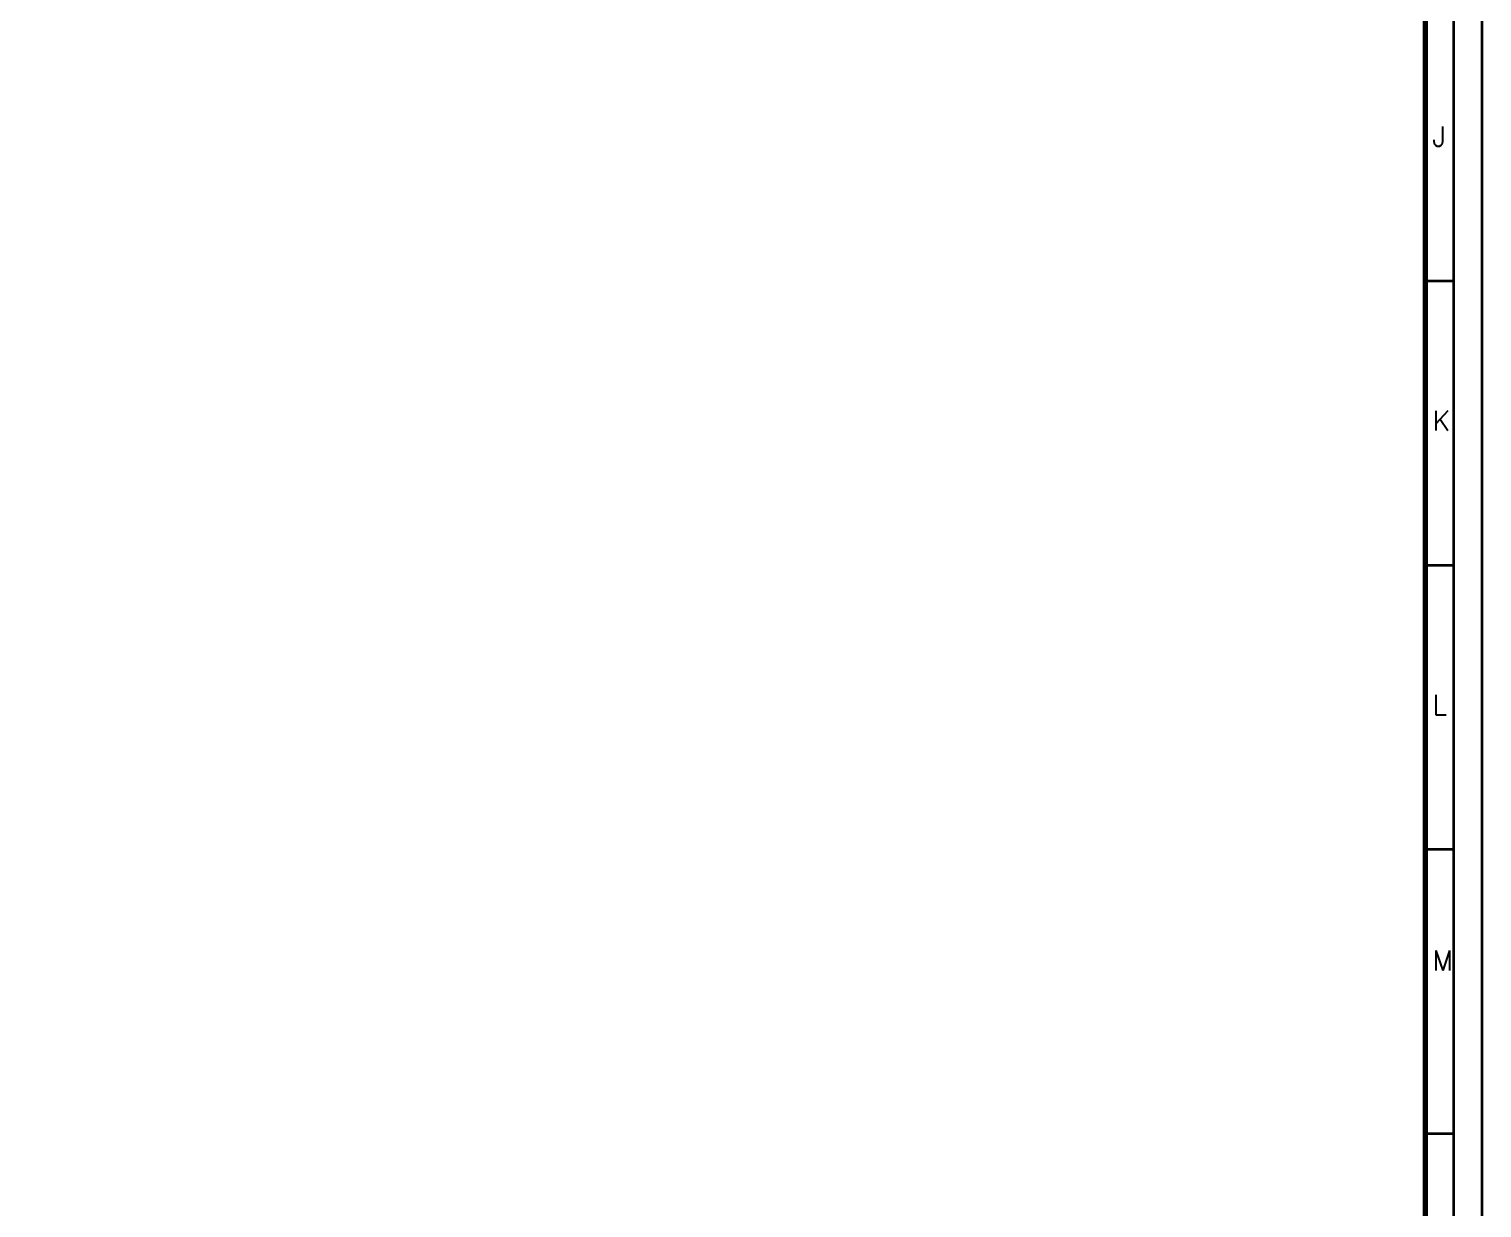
# Model space of a CAD drawing. Header units: millimetres. Extents: x 39335 to 110675, y -13954 to 36506.
# Drawn here: x 95332 to 110675, y -1508 to 10938 of the extents above; entities that cross this region are included whole.
import ezdxf

# ---------------------------------------------------------------- set-up
doc = ezdxf.new("R2010")
doc.units = ezdxf.units.MM
doc.layers.add('M_EQUIP_E7', color=7, linetype='Continuous', lineweight=70)
doc.styles.add('S', font='simplex.shx', dxfattribs={"width": 0.8})

# ---------------------------------------------------------------- blocks, each defined once
blk = doc.blocks.new('A$C4D8E30D3')
at = {"color": 3, "linetype": 'Continuous', "lineweight": 35}
for p, q in [((589, 370.5), (584, 370.5)), ((589, 320.5), (584, 320.5)), ((589, 270.5), (584, 270.5)), ((589, 220.5), (584, 220.5))]:
    blk.add_line(p, q, dxfattribs=at)
for points in [[(594, 0), (-595, 0), (-595, 841), (594, 841)], [(589, 5), (-580, 5), (-580, 836), (589, 836)]]:
    blk.add_lwpolyline(points, close=True, dxfattribs=at)
at = {"color": 7, "linetype": 'Continuous', "lineweight": 70}
blk.add_lwpolyline([(584, 10), (-575, 10), (-575, 831), (584, 831)], close=True, dxfattribs=at)
at = {"color": 3, "linetype": 'Continuous', "lineweight": 35, "style": 'S'}
for s, p in [('J', (585.28, 394.21)), ('K', (585.3, 344.21)), ('L', (585.3, 294.21)), ('M', (585.3, 249.23))]:
    blk.add_text(s, height=3.5, dxfattribs=at).set_placement(p)

msp = doc.modelspace()

# ---------------------------------------------------------------- block references
at = {"layer": 'M_EQUIP_E7', "lineweight": 35, "xscale": 60, "yscale": 60, "zscale": 60}
msp.add_blockref('A$C4D8E30D3', (75035, -13954.12), dxfattribs=at)

doc.saveas('drawing.dxf')
